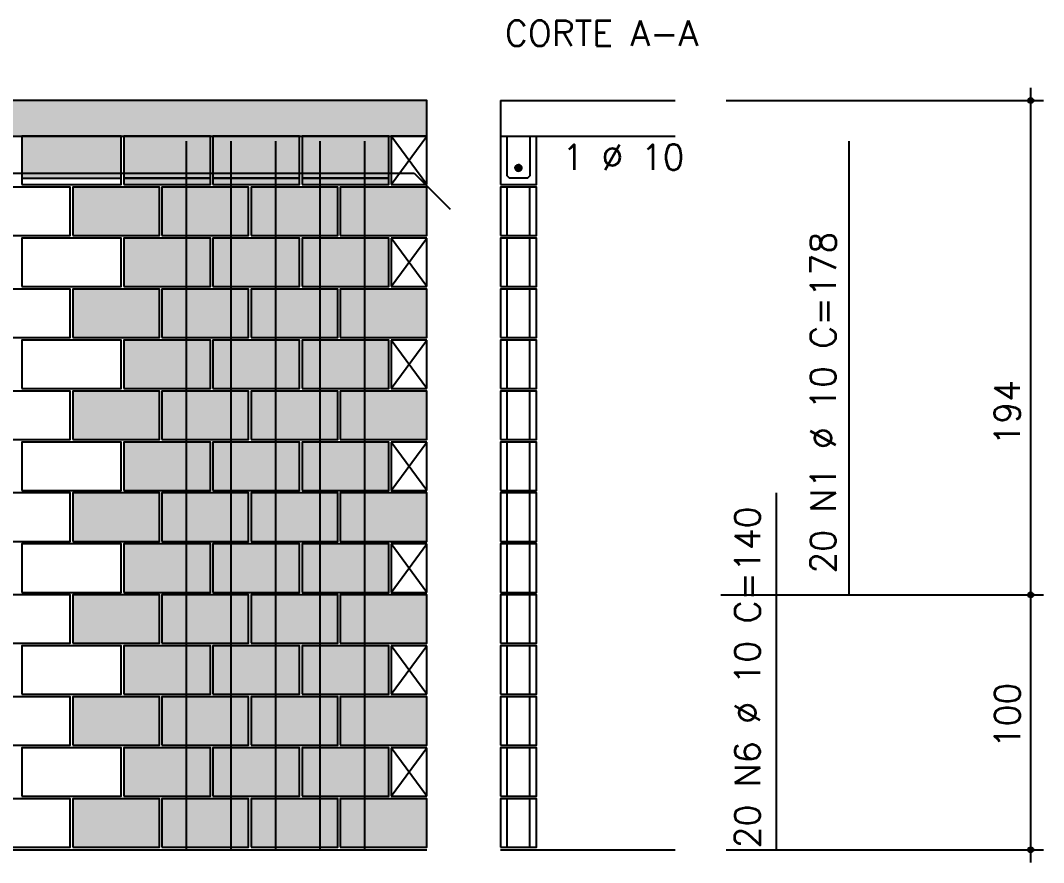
# Model space of a CAD drawing. Extents: x -1 to 122, y -1 to 61.
# Drawn here: x 26.9 to 34.93, y 26.38 to 32.99 of the extents above; entities that cross this region are included whole.
import ezdxf

# ---------------------------------------------------------------- set-up
doc = ezdxf.new("R2010")
doc.units = 0
doc.header["$MEASUREMENT"] = 0
for name, color, linetype in [('PENA_01', 1, 'CONTINUOUS'), ('PENA_02', 2, 'CONTINUOUS'), ('PENA_03', 3, 'CONTINUOUS'), ('PENA_05', 5, 'CONTINUOUS'), ('PENA_09', 254, 'CONTINUOUS'), ('PENA_11', 252, 'CONTINUOUS'), ('PENA_21', 100, 'CONTINUOUS')]:
    doc.layers.add(name, color=color, linetype=linetype)
doc.styles.get("Standard").update_dxf_attribs({"font": 'ROMANS.SHX'})

msp = doc.modelspace()

# ---------------------------------------------------------------- linework, layer by layer
at = {"layer": 'PENA_01', "linetype": 'Continuous'}
for p, q in [((26.913864, 31.746625), (27.693864, 31.746625)), ((27.713864, 31.746625), (28.393864, 31.746625)), ((28.413864, 31.746625), (29.093864, 31.746625)), ((29.113864, 31.746625), (29.793864, 31.746625))]:
    msp.add_line(p, q, dxfattribs=at)
at = {"layer": 'PENA_02', "linetype": 'Continuous'}
for p, q in [((30.093864, 32.076625), (29.813864, 32.076625)), ((29.813864, 32.076625), (29.813864, 31.696625)), ((30.093864, 31.696625), (30.093864, 32.076625)), ((29.813864, 31.696625), (30.093864, 31.696625)), ((30.093864, 31.276625), (29.813864, 31.276625)), ((29.813864, 31.276625), (29.813864, 30.896625)), ((30.093864, 30.896625), (30.093864, 31.276625)), ((29.813864, 30.896625), (30.093864, 30.896625)), ((30.093864, 30.476625), (29.813864, 30.476625)), ((29.813864, 30.476625), (29.813864, 30.096625)), ((30.093864, 30.096625), (30.093864, 30.476625)), ((29.813864, 30.096625), (30.093864, 30.096625)), ((30.093864, 29.676625), (29.813864, 29.676625)), ((29.813864, 29.676625), (29.813864, 29.296625)), ((30.093864, 29.296625), (30.093864, 29.676625)), ((29.813864, 29.296625), (30.093864, 29.296625)), ((30.093864, 28.876625), (29.813864, 28.876625)), ((29.813864, 28.876625), (29.813864, 28.496625)), ((30.093864, 28.496625), (30.093864, 28.876625)), ((29.813864, 28.496625), (30.093864, 28.496625)), ((30.093864, 28.076625), (29.813864, 28.076625)), ((29.813864, 28.076625), (29.813864, 27.696625)), ((30.093864, 27.696625), (30.093864, 28.076625)), ((29.813864, 27.696625), (30.093864, 27.696625)), ((30.093864, 27.276625), (29.813864, 27.276625)), ((29.813864, 27.276625), (29.813864, 26.896625)), ((30.093864, 26.896625), (30.093864, 27.276625)), ((29.813864, 26.896625), (30.093864, 26.896625)), ((8.313864, 26.476625), (30.093864, 26.476625))]:
    msp.add_line(p, q, dxfattribs=at)
for points in [[(8.313864, 32.076625), (30.093864, 32.076625), (30.093864, 32.356625), (8.313864, 32.356625), (8.313864, 32.076625)], [(26.913864, 31.696625), (27.693864, 31.696625), (27.693864, 32.076625), (26.913864, 32.076625), (26.913864, 31.696625)], [(27.713864, 31.696625), (28.393864, 31.696625), (28.393864, 32.076625), (27.713864, 32.076625), (27.713864, 31.696625)], [(28.413864, 31.696625), (29.093864, 31.696625), (29.093864, 32.076625), (28.413864, 32.076625), (28.413864, 31.696625)], [(29.113864, 31.696625), (29.793864, 31.696625), (29.793864, 32.076625), (29.113864, 32.076625), (29.113864, 31.696625)], [(26.513864, 31.296625), (27.293864, 31.296625), (27.293864, 31.676625), (26.513864, 31.676625), (26.513864, 31.296625)], [(27.313864, 31.296625), (27.993864, 31.296625), (27.993864, 31.676625), (27.313864, 31.676625), (27.313864, 31.296625)], [(28.013864, 31.296625), (28.693864, 31.296625), (28.693864, 31.676625), (28.013864, 31.676625), (28.013864, 31.296625)], [(28.713864, 31.296625), (29.393864, 31.296625), (29.393864, 31.676625), (28.713864, 31.676625), (28.713864, 31.296625)], [(29.413864, 31.296625), (30.093864, 31.296625), (30.093864, 31.676625), (29.413864, 31.676625), (29.413864, 31.296625)], [(26.913864, 30.896625), (27.693864, 30.896625), (27.693864, 31.276625), (26.913864, 31.276625), (26.913864, 30.896625)], [(27.713864, 30.896625), (28.393864, 30.896625), (28.393864, 31.276625), (27.713864, 31.276625), (27.713864, 30.896625)], [(28.413864, 30.896625), (29.093864, 30.896625), (29.093864, 31.276625), (28.413864, 31.276625), (28.413864, 30.896625)], [(29.113864, 30.896625), (29.793864, 30.896625), (29.793864, 31.276625), (29.113864, 31.276625), (29.113864, 30.896625)], [(26.513864, 30.496625), (27.293864, 30.496625), (27.293864, 30.876625), (26.513864, 30.876625), (26.513864, 30.496625)], [(27.313864, 30.496625), (27.993864, 30.496625), (27.993864, 30.876625), (27.313864, 30.876625), (27.313864, 30.496625)], [(28.013864, 30.496625), (28.693864, 30.496625), (28.693864, 30.876625), (28.013864, 30.876625), (28.013864, 30.496625)], [(28.713864, 30.496625), (29.393864, 30.496625), (29.393864, 30.876625), (28.713864, 30.876625), (28.713864, 30.496625)], [(29.413864, 30.496625), (30.093864, 30.496625), (30.093864, 30.876625), (29.413864, 30.876625), (29.413864, 30.496625)], [(26.913864, 30.096625), (27.693864, 30.096625), (27.693864, 30.476625), (26.913864, 30.476625), (26.913864, 30.096625)], [(27.713864, 30.096625), (28.393864, 30.096625), (28.393864, 30.476625), (27.713864, 30.476625), (27.713864, 30.096625)], [(28.413864, 30.096625), (29.093864, 30.096625), (29.093864, 30.476625), (28.413864, 30.476625), (28.413864, 30.096625)], [(29.113864, 30.096625), (29.793864, 30.096625), (29.793864, 30.476625), (29.113864, 30.476625), (29.113864, 30.096625)], [(26.513864, 29.696625), (27.293864, 29.696625), (27.293864, 30.076625), (26.513864, 30.076625), (26.513864, 29.696625)], [(27.313864, 29.696625), (27.993864, 29.696625), (27.993864, 30.076625), (27.313864, 30.076625), (27.313864, 29.696625)], [(28.013864, 29.696625), (28.693864, 29.696625), (28.693864, 30.076625), (28.013864, 30.076625), (28.013864, 29.696625)], [(28.713864, 29.696625), (29.393864, 29.696625), (29.393864, 30.076625), (28.713864, 30.076625), (28.713864, 29.696625)], [(29.413864, 29.696625), (30.093864, 29.696625), (30.093864, 30.076625), (29.413864, 30.076625), (29.413864, 29.696625)], [(26.913864, 29.296625), (27.693864, 29.296625), (27.693864, 29.676625), (26.913864, 29.676625), (26.913864, 29.296625)], [(27.713864, 29.296625), (28.393864, 29.296625), (28.393864, 29.676625), (27.713864, 29.676625), (27.713864, 29.296625)], [(28.413864, 29.296625), (29.093864, 29.296625), (29.093864, 29.676625), (28.413864, 29.676625), (28.413864, 29.296625)], [(29.113864, 29.296625), (29.793864, 29.296625), (29.793864, 29.676625), (29.113864, 29.676625), (29.113864, 29.296625)], [(26.513864, 28.896625), (27.293864, 28.896625), (27.293864, 29.276625), (26.513864, 29.276625), (26.513864, 28.896625)], [(27.313864, 28.896625), (27.993864, 28.896625), (27.993864, 29.276625), (27.313864, 29.276625), (27.313864, 28.896625)], [(28.013864, 28.896625), (28.693864, 28.896625), (28.693864, 29.276625), (28.013864, 29.276625), (28.013864, 28.896625)], [(28.713864, 28.896625), (29.393864, 28.896625), (29.393864, 29.276625), (28.713864, 29.276625), (28.713864, 28.896625)], [(29.413864, 28.896625), (30.093864, 28.896625), (30.093864, 29.276625), (29.413864, 29.276625), (29.413864, 28.896625)], [(26.913864, 28.496625), (27.693864, 28.496625), (27.693864, 28.876625), (26.913864, 28.876625), (26.913864, 28.496625)], [(27.713864, 28.496625), (28.393864, 28.496625), (28.393864, 28.876625), (27.713864, 28.876625), (27.713864, 28.496625)], [(28.413864, 28.496625), (29.093864, 28.496625), (29.093864, 28.876625), (28.413864, 28.876625), (28.413864, 28.496625)], [(29.113864, 28.496625), (29.793864, 28.496625), (29.793864, 28.876625), (29.113864, 28.876625), (29.113864, 28.496625)], [(26.513864, 28.096625), (27.293864, 28.096625), (27.293864, 28.476625), (26.513864, 28.476625), (26.513864, 28.096625)], [(27.313864, 28.096625), (27.993864, 28.096625), (27.993864, 28.476625), (27.313864, 28.476625), (27.313864, 28.096625)], [(28.013864, 28.096625), (28.693864, 28.096625), (28.693864, 28.476625), (28.013864, 28.476625), (28.013864, 28.096625)], [(28.713864, 28.096625), (29.393864, 28.096625), (29.393864, 28.476625), (28.713864, 28.476625), (28.713864, 28.096625)], [(29.413864, 28.096625), (30.093864, 28.096625), (30.093864, 28.476625), (29.413864, 28.476625), (29.413864, 28.096625)], [(26.913864, 27.696625), (27.693864, 27.696625), (27.693864, 28.076625), (26.913864, 28.076625), (26.913864, 27.696625)], [(27.713864, 27.696625), (28.393864, 27.696625), (28.393864, 28.076625), (27.713864, 28.076625), (27.713864, 27.696625)], [(28.413864, 27.696625), (29.093864, 27.696625), (29.093864, 28.076625), (28.413864, 28.076625), (28.413864, 27.696625)], [(29.113864, 27.696625), (29.793864, 27.696625), (29.793864, 28.076625), (29.113864, 28.076625), (29.113864, 27.696625)], [(26.513864, 27.296625), (27.293864, 27.296625), (27.293864, 27.676625), (26.513864, 27.676625), (26.513864, 27.296625)], [(27.313864, 27.296625), (27.993864, 27.296625), (27.993864, 27.676625), (27.313864, 27.676625), (27.313864, 27.296625)], [(28.013864, 27.296625), (28.693864, 27.296625), (28.693864, 27.676625), (28.013864, 27.676625), (28.013864, 27.296625)], [(28.713864, 27.296625), (29.393864, 27.296625), (29.393864, 27.676625), (28.713864, 27.676625), (28.713864, 27.296625)], [(29.413864, 27.296625), (30.093864, 27.296625), (30.093864, 27.676625), (29.413864, 27.676625), (29.413864, 27.296625)], [(26.913864, 26.896625), (27.693864, 26.896625), (27.693864, 27.276625), (26.913864, 27.276625), (26.913864, 26.896625)], [(27.713864, 26.896625), (28.393864, 26.896625), (28.393864, 27.276625), (27.713864, 27.276625), (27.713864, 26.896625)], [(28.413864, 26.896625), (29.093864, 26.896625), (29.093864, 27.276625), (28.413864, 27.276625), (28.413864, 26.896625)], [(29.113864, 26.896625), (29.793864, 26.896625), (29.793864, 27.276625), (29.113864, 27.276625), (29.113864, 26.896625)], [(26.513864, 26.496625), (27.293864, 26.496625), (27.293864, 26.876625), (26.513864, 26.876625), (26.513864, 26.496625)], [(27.313864, 26.496625), (27.993864, 26.496625), (27.993864, 26.876625), (27.313864, 26.876625), (27.313864, 26.496625)], [(28.013864, 26.496625), (28.693864, 26.496625), (28.693864, 26.876625), (28.013864, 26.876625), (28.013864, 26.496625)], [(28.713864, 26.496625), (29.393864, 26.496625), (29.393864, 26.876625), (28.713864, 26.876625), (28.713864, 26.496625)], [(29.413864, 26.496625), (30.093864, 26.496625), (30.093864, 26.876625), (29.413864, 26.876625), (29.413864, 26.496625)]]:
    msp.add_lwpolyline(points, dxfattribs=at)
for centre, radius in [((34.831915, 32.356625), 0.02), ((34.831915, 32.356625), 0.01), ((34.831915, 28.476625), 0.02), ((34.831915, 28.476625), 0.01), ((34.831915, 26.476625), 0.02), ((34.831915, 26.476625), 0.01)]:
    msp.add_circle(centre, radius, dxfattribs=at)
at = {"layer": 'PENA_03', "linetype": 'Continuous'}
for p, q in [((34.831915, 26.376093), (34.831915, 32.456625)), ((30.671919, 32.356625), (30.671919, 31.696625)), ((30.671919, 32.356625), (32.042599, 32.356625)), ((32.442599, 32.356625), (34.931915, 32.356625)), ((29.813864, 31.696625), (30.093864, 32.076625)), ((30.093864, 31.696625), (29.813864, 32.076625)), ((30.671919, 32.076625), (32.042599, 32.076625)), ((30.721919, 31.296625), (30.721919, 31.676625)), ((30.901919, 31.296625), (30.901919, 31.676625)), ((29.813864, 30.896625), (30.093864, 31.276625)), ((30.093864, 30.896625), (29.813864, 31.276625)), ((30.721919, 30.896625), (30.721919, 31.276625)), ((30.901919, 30.896625), (30.901919, 31.276625)), ((30.721919, 30.496625), (30.721919, 30.876625)), ((30.901919, 30.496625), (30.901919, 30.876625)), ((29.813864, 30.096625), (30.093864, 30.476625)), ((30.093864, 30.096625), (29.813864, 30.476625)), ((30.721919, 30.096625), (30.721919, 30.476625)), ((30.901919, 30.096625), (30.901919, 30.476625)), ((30.721919, 29.696625), (30.721919, 30.076625)), ((30.901919, 29.696625), (30.901919, 30.076625)), ((29.813864, 29.296625), (30.093864, 29.676625)), ((30.093864, 29.296625), (29.813864, 29.676625)), ((30.721919, 29.296625), (30.721919, 29.676625)), ((30.901919, 29.296625), (30.901919, 29.676625)), ((30.721919, 28.896625), (30.721919, 29.276625)), ((30.901919, 28.896625), (30.901919, 29.276625)), ((29.813864, 28.496625), (30.093864, 28.876625)), ((30.093864, 28.496625), (29.813864, 28.876625)), ((30.721919, 28.496625), (30.721919, 28.876625)), ((30.901919, 28.496625), (30.901919, 28.876625)), ((30.721919, 28.096625), (30.721919, 28.476625)), ((30.901919, 28.096625), (30.901919, 28.476625)), ((32.400667, 28.476625), (34.931915, 28.476625)), ((29.813864, 27.696625), (30.093864, 28.076625)), ((30.093864, 27.696625), (29.813864, 28.076625)), ((30.721919, 27.696625), (30.721919, 28.076625)), ((30.901919, 27.696625), (30.901919, 28.076625)), ((30.721919, 27.296625), (30.721919, 27.676625)), ((30.901919, 27.296625), (30.901919, 27.676625)), ((29.813864, 26.896625), (30.093864, 27.276625)), ((30.093864, 26.896625), (29.813864, 27.276625)), ((30.721919, 26.896625), (30.721919, 27.276625)), ((30.901919, 26.896625), (30.901919, 27.276625)), ((30.721919, 26.496625), (30.721919, 26.876625)), ((30.901919, 26.496625), (30.901919, 26.876625)), ((30.671919, 26.476625), (32.042599, 26.476625)), ((32.442599, 26.476625), (34.931915, 26.476625))]:
    msp.add_line(p, q, dxfattribs=at)
for points in [[(30.671919, 31.696625), (30.951919, 31.696625), (30.951919, 32.076625)], [(30.901919, 32.076625), (30.901919, 31.766625), (30.881919, 31.746625), (30.741919, 31.746625), (30.721919, 31.766625), (30.721919, 32.076625)], [(30.836468, 31.827615), (30.834307, 31.837784), (30.828196, 31.846194), (30.819194, 31.851392), (30.808855, 31.852478), (30.798968, 31.849266), (30.791243, 31.84231), (30.787014, 31.832813), (30.787014, 31.822417), (30.791243, 31.812921), (30.798968, 31.805965), (30.808855, 31.802752), (30.819194, 31.803839), (30.828196, 31.809037), (30.834307, 31.817447), (30.836468, 31.827615)], [(30.671919, 31.296625), (30.951919, 31.296625), (30.951919, 31.676625), (30.671919, 31.676625), (30.671919, 31.296625)], [(30.671919, 30.896625), (30.951919, 30.896625), (30.951919, 31.276625), (30.671919, 31.276625), (30.671919, 30.896625)], [(30.671919, 30.496625), (30.951919, 30.496625), (30.951919, 30.876625), (30.671919, 30.876625), (30.671919, 30.496625)], [(30.671919, 30.096625), (30.951919, 30.096625), (30.951919, 30.476625), (30.671919, 30.476625), (30.671919, 30.096625)], [(30.671919, 29.696625), (30.951919, 29.696625), (30.951919, 30.076625), (30.671919, 30.076625), (30.671919, 29.696625)], [(30.671919, 29.296625), (30.951919, 29.296625), (30.951919, 29.676625), (30.671919, 29.676625), (30.671919, 29.296625)], [(30.671919, 28.896625), (30.951919, 28.896625), (30.951919, 29.276625), (30.671919, 29.276625), (30.671919, 28.896625)], [(30.671919, 28.496625), (30.951919, 28.496625), (30.951919, 28.876625), (30.671919, 28.876625), (30.671919, 28.496625)], [(30.671919, 28.096625), (30.951919, 28.096625), (30.951919, 28.476625), (30.671919, 28.476625), (30.671919, 28.096625)], [(30.671919, 27.696625), (30.951919, 27.696625), (30.951919, 28.076625), (30.671919, 28.076625), (30.671919, 27.696625)], [(30.671919, 27.296625), (30.951919, 27.296625), (30.951919, 27.676625), (30.671919, 27.676625), (30.671919, 27.296625)], [(30.671919, 26.896625), (30.951919, 26.896625), (30.951919, 27.276625), (30.671919, 27.276625), (30.671919, 26.896625)], [(30.671919, 26.496625), (30.951919, 26.496625), (30.951919, 26.876625), (30.671919, 26.876625), (30.671919, 26.496625)]]:
    msp.add_lwpolyline(points, dxfattribs=at)
msp.add_circle((30.811468, 31.827615), 0.025, dxfattribs=at)
for points in [[(30.836468, 31.827615), (30.791243, 31.84231), (30.787014, 31.832813)], [(30.836468, 31.827615), (30.787014, 31.832813), (30.787014, 31.822417)], [(30.836468, 31.827615), (30.787014, 31.822417), (30.791243, 31.812921)], [(30.836468, 31.827615), (30.798968, 31.849266), (30.787976, 31.836166)], [(30.836468, 31.827615), (30.787976, 31.836166), (30.787976, 31.819065)], [(30.836468, 31.827615), (30.787976, 31.819065), (30.798968, 31.805965)], [(30.836468, 31.827615), (30.798968, 31.849266), (30.791243, 31.84231)], [(30.836468, 31.827615), (30.791243, 31.812921), (30.798968, 31.805965)], [(30.836468, 31.827615), (30.808855, 31.852478), (30.798968, 31.849266)], [(30.836468, 31.827615), (30.815809, 31.852235), (30.798968, 31.849266)], [(30.836468, 31.827615), (30.798968, 31.805965), (30.815809, 31.802995)], [(30.836468, 31.827615), (30.798968, 31.805965), (30.808855, 31.802752)], [(30.836468, 31.827615), (30.819194, 31.851392), (30.808855, 31.852478)], [(30.836468, 31.827615), (30.808855, 31.802752), (30.819194, 31.803839)], [(30.836468, 31.827615), (30.830619, 31.843685), (30.815809, 31.852235)], [(30.836468, 31.827615), (30.815809, 31.802995), (30.830619, 31.811545)], [(30.836468, 31.827615), (30.828196, 31.846194), (30.819194, 31.851392)], [(30.836468, 31.827615), (30.819194, 31.803839), (30.828196, 31.809037)], [(30.836468, 31.827615), (30.834307, 31.837784), (30.828196, 31.846194)], [(30.836468, 31.827615), (30.828196, 31.809037), (30.834307, 31.817447)], [(30.836468, 31.827615), (30.830619, 31.811545), (30.836468, 31.827615)], [(30.836468, 31.827615), (30.834307, 31.817447), (30.836468, 31.827615)]]:
    msp.add_solid(points, dxfattribs=at)
at = {"layer": 'PENA_05', "linetype": 'Continuous'}
for p, q in [((33.406308, 28.476625), (33.406308, 32.036625)), ((18.729919, 31.786625), (29.993864, 31.786625)), ((29.993864, 31.786625), (30.276706, 31.503782)), ((32.835363, 26.476625), (32.835363, 29.276625))]:
    msp.add_line(p, q, dxfattribs=at)
for points in [[(28.203864, 32.036625), (28.203864, 26.476625)], [(28.553864, 32.036625), (28.553864, 26.476625)], [(28.903864, 32.036625), (28.903864, 26.476625)], [(29.253864, 32.036625), (29.253864, 26.476625)], [(29.603864, 32.036625), (29.603864, 26.476625)]]:
    msp.add_lwpolyline(points, dxfattribs=at)
at = {"layer": 'PENA_09', "linetype": 'Continuous'}
for points in [[(26.913864, 31.746625), (27.693864, 31.746625), (27.693864, 32.076625), (26.913864, 32.076625), (26.913864, 31.746625)], [(27.713864, 31.746625), (28.393864, 31.746625), (28.393864, 32.076625), (27.713864, 32.076625), (27.713864, 31.746625)], [(28.413864, 31.746625), (29.093864, 31.746625), (29.093864, 32.076625), (28.413864, 32.076625), (28.413864, 31.746625)], [(29.113864, 31.746625), (29.793864, 31.746625), (29.793864, 32.076625), (29.113864, 32.076625), (29.113864, 31.746625)]]:
    msp.add_lwpolyline(points, dxfattribs=at)
for points in [[(26.913864, 31.746625), (27.693864, 31.746625), (27.693864, 32.076625)], [(26.913864, 31.746625), (27.693864, 32.076625), (26.913864, 32.076625)], [(26.913864, 31.746625), (26.913864, 32.076625), (26.913864, 31.746625)], [(27.713864, 31.746625), (28.393864, 31.746625), (28.393864, 32.076625)], [(27.713864, 31.746625), (28.393864, 32.076625), (27.713864, 32.076625)], [(27.713864, 31.746625), (27.713864, 32.076625), (27.713864, 31.746625)], [(28.413864, 31.746625), (29.093864, 31.746625), (29.093864, 32.076625)], [(28.413864, 31.746625), (29.093864, 32.076625), (28.413864, 32.076625)], [(28.413864, 31.746625), (28.413864, 32.076625), (28.413864, 31.746625)], [(29.113864, 31.746625), (29.793864, 31.746625), (29.793864, 32.076625)], [(29.113864, 31.746625), (29.793864, 32.076625), (29.113864, 32.076625)], [(29.113864, 31.746625), (29.113864, 32.076625), (29.113864, 31.746625)]]:
    msp.add_solid(points, dxfattribs=at)
at = {"layer": 'PENA_11', "linetype": 'Continuous'}
for points in [[(8.313864, 32.076625), (30.093864, 32.076625), (30.093864, 32.356625)], [(8.313864, 32.076625), (30.093864, 32.356625), (8.313864, 32.356625)]]:
    msp.add_solid(points, dxfattribs=at)
at = {"layer": 'PENA_21', "linetype": 'Continuous'}
for points in [[(27.713864, 31.696625), (28.393864, 31.696625), (28.393864, 31.746625), (27.713864, 31.746625), (27.713864, 31.696625)], [(28.413864, 31.696625), (29.093864, 31.696625), (29.093864, 31.746625), (28.413864, 31.746625), (28.413864, 31.696625)], [(29.113864, 31.696625), (29.793864, 31.696625), (29.793864, 31.746625), (29.113864, 31.746625), (29.113864, 31.696625)], [(27.313864, 31.296625), (27.993864, 31.296625), (27.993864, 31.676625), (27.313864, 31.676625), (27.313864, 31.296625)], [(28.013864, 31.296625), (28.693864, 31.296625), (28.693864, 31.676625), (28.013864, 31.676625), (28.013864, 31.296625)], [(28.713864, 31.296625), (29.393864, 31.296625), (29.393864, 31.676625), (28.713864, 31.676625), (28.713864, 31.296625)], [(29.413864, 31.296625), (30.093864, 31.296625), (30.093864, 31.676625), (29.413864, 31.676625), (29.413864, 31.296625)], [(27.713864, 30.896625), (28.393864, 30.896625), (28.393864, 31.276625), (27.713864, 31.276625), (27.713864, 30.896625)], [(28.413864, 30.896625), (29.093864, 30.896625), (29.093864, 31.276625), (28.413864, 31.276625), (28.413864, 30.896625)], [(29.113864, 30.896625), (29.793864, 30.896625), (29.793864, 31.276625), (29.113864, 31.276625), (29.113864, 30.896625)], [(27.313864, 30.496625), (27.993864, 30.496625), (27.993864, 30.876625), (27.313864, 30.876625), (27.313864, 30.496625)], [(28.013864, 30.496625), (28.693864, 30.496625), (28.693864, 30.876625), (28.013864, 30.876625), (28.013864, 30.496625)], [(28.713864, 30.496625), (29.393864, 30.496625), (29.393864, 30.876625), (28.713864, 30.876625), (28.713864, 30.496625)], [(29.413864, 30.496625), (30.093864, 30.496625), (30.093864, 30.876625), (29.413864, 30.876625), (29.413864, 30.496625)], [(27.713864, 30.096625), (28.393864, 30.096625), (28.393864, 30.476625), (27.713864, 30.476625), (27.713864, 30.096625)], [(28.413864, 30.096625), (29.093864, 30.096625), (29.093864, 30.476625), (28.413864, 30.476625), (28.413864, 30.096625)], [(29.113864, 30.096625), (29.793864, 30.096625), (29.793864, 30.476625), (29.113864, 30.476625), (29.113864, 30.096625)], [(27.313864, 29.696625), (27.993864, 29.696625), (27.993864, 30.076625), (27.313864, 30.076625), (27.313864, 29.696625)], [(28.013864, 29.696625), (28.693864, 29.696625), (28.693864, 30.076625), (28.013864, 30.076625), (28.013864, 29.696625)], [(28.713864, 29.696625), (29.393864, 29.696625), (29.393864, 30.076625), (28.713864, 30.076625), (28.713864, 29.696625)], [(29.413864, 29.696625), (30.093864, 29.696625), (30.093864, 30.076625), (29.413864, 30.076625), (29.413864, 29.696625)], [(27.713864, 29.296625), (28.393864, 29.296625), (28.393864, 29.676625), (27.713864, 29.676625), (27.713864, 29.296625)], [(28.413864, 29.296625), (29.093864, 29.296625), (29.093864, 29.676625), (28.413864, 29.676625), (28.413864, 29.296625)], [(29.113864, 29.296625), (29.793864, 29.296625), (29.793864, 29.676625), (29.113864, 29.676625), (29.113864, 29.296625)], [(27.313864, 28.896625), (27.993864, 28.896625), (27.993864, 29.276625), (27.313864, 29.276625), (27.313864, 28.896625)], [(28.013864, 28.896625), (28.693864, 28.896625), (28.693864, 29.276625), (28.013864, 29.276625), (28.013864, 28.896625)], [(28.713864, 28.896625), (29.393864, 28.896625), (29.393864, 29.276625), (28.713864, 29.276625), (28.713864, 28.896625)], [(29.413864, 28.896625), (30.093864, 28.896625), (30.093864, 29.276625), (29.413864, 29.276625), (29.413864, 28.896625)], [(27.713864, 28.496625), (28.393864, 28.496625), (28.393864, 28.876625), (27.713864, 28.876625), (27.713864, 28.496625)], [(28.413864, 28.496625), (29.093864, 28.496625), (29.093864, 28.876625), (28.413864, 28.876625), (28.413864, 28.496625)], [(29.113864, 28.496625), (29.793864, 28.496625), (29.793864, 28.876625), (29.113864, 28.876625), (29.113864, 28.496625)], [(27.313864, 28.096625), (27.993864, 28.096625), (27.993864, 28.476625), (27.313864, 28.476625), (27.313864, 28.096625)], [(28.013864, 28.096625), (28.693864, 28.096625), (28.693864, 28.476625), (28.013864, 28.476625), (28.013864, 28.096625)], [(28.713864, 28.096625), (29.393864, 28.096625), (29.393864, 28.476625), (28.713864, 28.476625), (28.713864, 28.096625)], [(29.413864, 28.096625), (30.093864, 28.096625), (30.093864, 28.476625), (29.413864, 28.476625), (29.413864, 28.096625)], [(27.713864, 27.696625), (28.393864, 27.696625), (28.393864, 28.076625), (27.713864, 28.076625), (27.713864, 27.696625)], [(28.413864, 27.696625), (29.093864, 27.696625), (29.093864, 28.076625), (28.413864, 28.076625), (28.413864, 27.696625)], [(29.113864, 27.696625), (29.793864, 27.696625), (29.793864, 28.076625), (29.113864, 28.076625), (29.113864, 27.696625)], [(27.313864, 27.296625), (27.993864, 27.296625), (27.993864, 27.676625), (27.313864, 27.676625), (27.313864, 27.296625)], [(28.013864, 27.296625), (28.693864, 27.296625), (28.693864, 27.676625), (28.013864, 27.676625), (28.013864, 27.296625)], [(28.713864, 27.296625), (29.393864, 27.296625), (29.393864, 27.676625), (28.713864, 27.676625), (28.713864, 27.296625)], [(29.413864, 27.296625), (30.093864, 27.296625), (30.093864, 27.676625), (29.413864, 27.676625), (29.413864, 27.296625)], [(27.713864, 26.896625), (28.393864, 26.896625), (28.393864, 27.276625), (27.713864, 27.276625), (27.713864, 26.896625)], [(28.413864, 26.896625), (29.093864, 26.896625), (29.093864, 27.276625), (28.413864, 27.276625), (28.413864, 26.896625)], [(29.113864, 26.896625), (29.793864, 26.896625), (29.793864, 27.276625), (29.113864, 27.276625), (29.113864, 26.896625)], [(27.313864, 26.496625), (27.993864, 26.496625), (27.993864, 26.876625), (27.313864, 26.876625), (27.313864, 26.496625)], [(28.013864, 26.496625), (28.693864, 26.496625), (28.693864, 26.876625), (28.013864, 26.876625), (28.013864, 26.496625)], [(28.713864, 26.496625), (29.393864, 26.496625), (29.393864, 26.876625), (28.713864, 26.876625), (28.713864, 26.496625)], [(29.413864, 26.496625), (30.093864, 26.496625), (30.093864, 26.876625), (29.413864, 26.876625), (29.413864, 26.496625)]]:
    msp.add_lwpolyline(points, dxfattribs=at)
for points in [[(27.713864, 31.696625), (28.393864, 31.696625), (28.393864, 31.746625)], [(27.713864, 31.696625), (28.393864, 31.746625), (27.713864, 31.746625)], [(27.713864, 31.696625), (27.713864, 31.746625), (27.713864, 31.696625)], [(28.413864, 31.696625), (29.093864, 31.696625), (29.093864, 31.746625)], [(28.413864, 31.696625), (29.093864, 31.746625), (28.413864, 31.746625)], [(28.413864, 31.696625), (28.413864, 31.746625), (28.413864, 31.696625)], [(29.113864, 31.696625), (29.793864, 31.696625), (29.793864, 31.746625)], [(29.113864, 31.696625), (29.793864, 31.746625), (29.113864, 31.746625)], [(29.113864, 31.696625), (29.113864, 31.746625), (29.113864, 31.696625)], [(27.313864, 31.296625), (27.993864, 31.296625), (27.993864, 31.676625)], [(27.313864, 31.296625), (27.993864, 31.676625), (27.313864, 31.676625)], [(27.313864, 31.296625), (27.313864, 31.676625), (27.313864, 31.296625)], [(28.013864, 31.296625), (28.693864, 31.296625), (28.693864, 31.676625)], [(28.013864, 31.296625), (28.693864, 31.676625), (28.013864, 31.676625)], [(28.013864, 31.296625), (28.013864, 31.676625), (28.013864, 31.296625)], [(28.713864, 31.296625), (29.393864, 31.296625), (29.393864, 31.676625)], [(28.713864, 31.296625), (29.393864, 31.676625), (28.713864, 31.676625)], [(28.713864, 31.296625), (28.713864, 31.676625), (28.713864, 31.296625)], [(29.413864, 31.296625), (30.093864, 31.296625), (30.093864, 31.676625)], [(29.413864, 31.296625), (30.093864, 31.676625), (29.413864, 31.676625)], [(29.413864, 31.296625), (29.413864, 31.676625), (29.413864, 31.296625)], [(27.713864, 30.896625), (28.393864, 30.896625), (28.393864, 31.276625)], [(27.713864, 30.896625), (28.393864, 31.276625), (27.713864, 31.276625)], [(27.713864, 30.896625), (27.713864, 31.276625), (27.713864, 30.896625)], [(28.413864, 30.896625), (29.093864, 30.896625), (29.093864, 31.276625)], [(28.413864, 30.896625), (29.093864, 31.276625), (28.413864, 31.276625)], [(28.413864, 30.896625), (28.413864, 31.276625), (28.413864, 30.896625)], [(29.113864, 30.896625), (29.793864, 30.896625), (29.793864, 31.276625)], [(29.113864, 30.896625), (29.793864, 31.276625), (29.113864, 31.276625)], [(29.113864, 30.896625), (29.113864, 31.276625), (29.113864, 30.896625)], [(27.313864, 30.496625), (27.993864, 30.496625), (27.993864, 30.876625)], [(27.313864, 30.496625), (27.993864, 30.876625), (27.313864, 30.876625)], [(27.313864, 30.496625), (27.313864, 30.876625), (27.313864, 30.496625)], [(28.013864, 30.496625), (28.693864, 30.496625), (28.693864, 30.876625)], [(28.013864, 30.496625), (28.693864, 30.876625), (28.013864, 30.876625)], [(28.013864, 30.496625), (28.013864, 30.876625), (28.013864, 30.496625)], [(28.713864, 30.496625), (29.393864, 30.496625), (29.393864, 30.876625)], [(28.713864, 30.496625), (29.393864, 30.876625), (28.713864, 30.876625)], [(28.713864, 30.496625), (28.713864, 30.876625), (28.713864, 30.496625)], [(29.413864, 30.496625), (30.093864, 30.496625), (30.093864, 30.876625)], [(29.413864, 30.496625), (30.093864, 30.876625), (29.413864, 30.876625)], [(29.413864, 30.496625), (29.413864, 30.876625), (29.413864, 30.496625)], [(27.713864, 30.096625), (28.393864, 30.096625), (28.393864, 30.476625)], [(27.713864, 30.096625), (28.393864, 30.476625), (27.713864, 30.476625)], [(27.713864, 30.096625), (27.713864, 30.476625), (27.713864, 30.096625)], [(28.413864, 30.096625), (29.093864, 30.096625), (29.093864, 30.476625)], [(28.413864, 30.096625), (29.093864, 30.476625), (28.413864, 30.476625)], [(28.413864, 30.096625), (28.413864, 30.476625), (28.413864, 30.096625)], [(29.113864, 30.096625), (29.793864, 30.096625), (29.793864, 30.476625)], [(29.113864, 30.096625), (29.793864, 30.476625), (29.113864, 30.476625)], [(29.113864, 30.096625), (29.113864, 30.476625), (29.113864, 30.096625)], [(27.313864, 29.696625), (27.993864, 29.696625), (27.993864, 30.076625)], [(27.313864, 29.696625), (27.993864, 30.076625), (27.313864, 30.076625)], [(27.313864, 29.696625), (27.313864, 30.076625), (27.313864, 29.696625)], [(28.013864, 29.696625), (28.693864, 29.696625), (28.693864, 30.076625)], [(28.013864, 29.696625), (28.693864, 30.076625), (28.013864, 30.076625)], [(28.013864, 29.696625), (28.013864, 30.076625), (28.013864, 29.696625)], [(28.713864, 29.696625), (29.393864, 29.696625), (29.393864, 30.076625)], [(28.713864, 29.696625), (29.393864, 30.076625), (28.713864, 30.076625)], [(28.713864, 29.696625), (28.713864, 30.076625), (28.713864, 29.696625)], [(29.413864, 29.696625), (30.093864, 29.696625), (30.093864, 30.076625)], [(29.413864, 29.696625), (30.093864, 30.076625), (29.413864, 30.076625)], [(29.413864, 29.696625), (29.413864, 30.076625), (29.413864, 29.696625)], [(27.713864, 29.296625), (28.393864, 29.296625), (28.393864, 29.676625)], [(27.713864, 29.296625), (28.393864, 29.676625), (27.713864, 29.676625)], [(27.713864, 29.296625), (27.713864, 29.676625), (27.713864, 29.296625)], [(28.413864, 29.296625), (29.093864, 29.296625), (29.093864, 29.676625)], [(28.413864, 29.296625), (29.093864, 29.676625), (28.413864, 29.676625)], [(28.413864, 29.296625), (28.413864, 29.676625), (28.413864, 29.296625)], [(29.113864, 29.296625), (29.793864, 29.296625), (29.793864, 29.676625)], [(29.113864, 29.296625), (29.793864, 29.676625), (29.113864, 29.676625)], [(29.113864, 29.296625), (29.113864, 29.676625), (29.113864, 29.296625)], [(27.313864, 28.896625), (27.993864, 28.896625), (27.993864, 29.276625)], [(27.313864, 28.896625), (27.993864, 29.276625), (27.313864, 29.276625)], [(27.313864, 28.896625), (27.313864, 29.276625), (27.313864, 28.896625)], [(28.013864, 28.896625), (28.693864, 28.896625), (28.693864, 29.276625)], [(28.013864, 28.896625), (28.693864, 29.276625), (28.013864, 29.276625)], [(28.013864, 28.896625), (28.013864, 29.276625), (28.013864, 28.896625)], [(28.713864, 28.896625), (29.393864, 28.896625), (29.393864, 29.276625)], [(28.713864, 28.896625), (29.393864, 29.276625), (28.713864, 29.276625)], [(28.713864, 28.896625), (28.713864, 29.276625), (28.713864, 28.896625)], [(29.413864, 28.896625), (30.093864, 28.896625), (30.093864, 29.276625)], [(29.413864, 28.896625), (30.093864, 29.276625), (29.413864, 29.276625)], [(29.413864, 28.896625), (29.413864, 29.276625), (29.413864, 28.896625)], [(27.713864, 28.496625), (28.393864, 28.496625), (28.393864, 28.876625)], [(27.713864, 28.496625), (28.393864, 28.876625), (27.713864, 28.876625)], [(27.713864, 28.496625), (27.713864, 28.876625), (27.713864, 28.496625)], [(28.413864, 28.496625), (29.093864, 28.496625), (29.093864, 28.876625)], [(28.413864, 28.496625), (29.093864, 28.876625), (28.413864, 28.876625)], [(28.413864, 28.496625), (28.413864, 28.876625), (28.413864, 28.496625)], [(29.113864, 28.496625), (29.793864, 28.496625), (29.793864, 28.876625)], [(29.113864, 28.496625), (29.793864, 28.876625), (29.113864, 28.876625)], [(29.113864, 28.496625), (29.113864, 28.876625), (29.113864, 28.496625)], [(27.313864, 28.096625), (27.993864, 28.096625), (27.993864, 28.476625)], [(27.313864, 28.096625), (27.993864, 28.476625), (27.313864, 28.476625)], [(27.313864, 28.096625), (27.313864, 28.476625), (27.313864, 28.096625)], [(28.013864, 28.096625), (28.693864, 28.096625), (28.693864, 28.476625)], [(28.013864, 28.096625), (28.693864, 28.476625), (28.013864, 28.476625)], [(28.013864, 28.096625), (28.013864, 28.476625), (28.013864, 28.096625)], [(28.713864, 28.096625), (29.393864, 28.096625), (29.393864, 28.476625)], [(28.713864, 28.096625), (29.393864, 28.476625), (28.713864, 28.476625)], [(28.713864, 28.096625), (28.713864, 28.476625), (28.713864, 28.096625)], [(29.413864, 28.096625), (30.093864, 28.096625), (30.093864, 28.476625)], [(29.413864, 28.096625), (30.093864, 28.476625), (29.413864, 28.476625)], [(29.413864, 28.096625), (29.413864, 28.476625), (29.413864, 28.096625)], [(27.713864, 27.696625), (28.393864, 27.696625), (28.393864, 28.076625)], [(27.713864, 27.696625), (28.393864, 28.076625), (27.713864, 28.076625)], [(27.713864, 27.696625), (27.713864, 28.076625), (27.713864, 27.696625)], [(28.413864, 27.696625), (29.093864, 27.696625), (29.093864, 28.076625)], [(28.413864, 27.696625), (29.093864, 28.076625), (28.413864, 28.076625)], [(28.413864, 27.696625), (28.413864, 28.076625), (28.413864, 27.696625)], [(29.113864, 27.696625), (29.793864, 27.696625), (29.793864, 28.076625)], [(29.113864, 27.696625), (29.793864, 28.076625), (29.113864, 28.076625)], [(29.113864, 27.696625), (29.113864, 28.076625), (29.113864, 27.696625)], [(27.313864, 27.296625), (27.993864, 27.296625), (27.993864, 27.676625)], [(27.313864, 27.296625), (27.993864, 27.676625), (27.313864, 27.676625)], [(27.313864, 27.296625), (27.313864, 27.676625), (27.313864, 27.296625)], [(28.013864, 27.296625), (28.693864, 27.296625), (28.693864, 27.676625)], [(28.013864, 27.296625), (28.693864, 27.676625), (28.013864, 27.676625)], [(28.013864, 27.296625), (28.013864, 27.676625), (28.013864, 27.296625)], [(28.713864, 27.296625), (29.393864, 27.296625), (29.393864, 27.676625)], [(28.713864, 27.296625), (29.393864, 27.676625), (28.713864, 27.676625)], [(28.713864, 27.296625), (28.713864, 27.676625), (28.713864, 27.296625)], [(29.413864, 27.296625), (30.093864, 27.296625), (30.093864, 27.676625)], [(29.413864, 27.296625), (30.093864, 27.676625), (29.413864, 27.676625)], [(29.413864, 27.296625), (29.413864, 27.676625), (29.413864, 27.296625)], [(27.713864, 26.896625), (28.393864, 26.896625), (28.393864, 27.276625)], [(27.713864, 26.896625), (28.393864, 27.276625), (27.713864, 27.276625)], [(27.713864, 26.896625), (27.713864, 27.276625), (27.713864, 26.896625)], [(28.413864, 26.896625), (29.093864, 26.896625), (29.093864, 27.276625)], [(28.413864, 26.896625), (29.093864, 27.276625), (28.413864, 27.276625)], [(28.413864, 26.896625), (28.413864, 27.276625), (28.413864, 26.896625)], [(29.113864, 26.896625), (29.793864, 26.896625), (29.793864, 27.276625)], [(29.113864, 26.896625), (29.793864, 27.276625), (29.113864, 27.276625)], [(29.113864, 26.896625), (29.113864, 27.276625), (29.113864, 26.896625)], [(27.313864, 26.496625), (27.993864, 26.496625), (27.993864, 26.876625)], [(27.313864, 26.496625), (27.993864, 26.876625), (27.313864, 26.876625)], [(27.313864, 26.496625), (27.313864, 26.876625), (27.313864, 26.496625)], [(28.013864, 26.496625), (28.693864, 26.496625), (28.693864, 26.876625)], [(28.013864, 26.496625), (28.693864, 26.876625), (28.013864, 26.876625)], [(28.013864, 26.496625), (28.013864, 26.876625), (28.013864, 26.496625)], [(28.713864, 26.496625), (29.393864, 26.496625), (29.393864, 26.876625)], [(28.713864, 26.496625), (29.393864, 26.876625), (28.713864, 26.876625)], [(28.713864, 26.496625), (28.713864, 26.876625), (28.713864, 26.496625)], [(29.413864, 26.496625), (30.093864, 26.496625), (30.093864, 26.876625)], [(29.413864, 26.496625), (30.093864, 26.876625), (29.413864, 26.876625)], [(29.413864, 26.496625), (29.413864, 26.876625), (29.413864, 26.496625)]]:
    msp.add_solid(points, dxfattribs=at)

# ---------------------------------------------------------------- texts
at = {"layer": 'PENA_03', "linetype": 'Continuous'}
for s, p in [('CORTE A-A', (30.7045, 32.785085)), ('1 %%c 10', (31.154436, 31.812692))]:
    msp.add_text(s, height=0.2, dxfattribs=at).set_placement(p)
for s, p in [('20 N1 %%c 10 C=178', (33.302316, 28.643903)), ('194', (34.746521, 29.648431)), ('20 N6 %%c 10 C=140', (32.708391, 26.487659)), ('100', (34.748136, 27.272872))]:
    msp.add_text(s, height=0.2, rotation=90, dxfattribs=at).set_placement(p)

doc.saveas('drawing.dxf')
